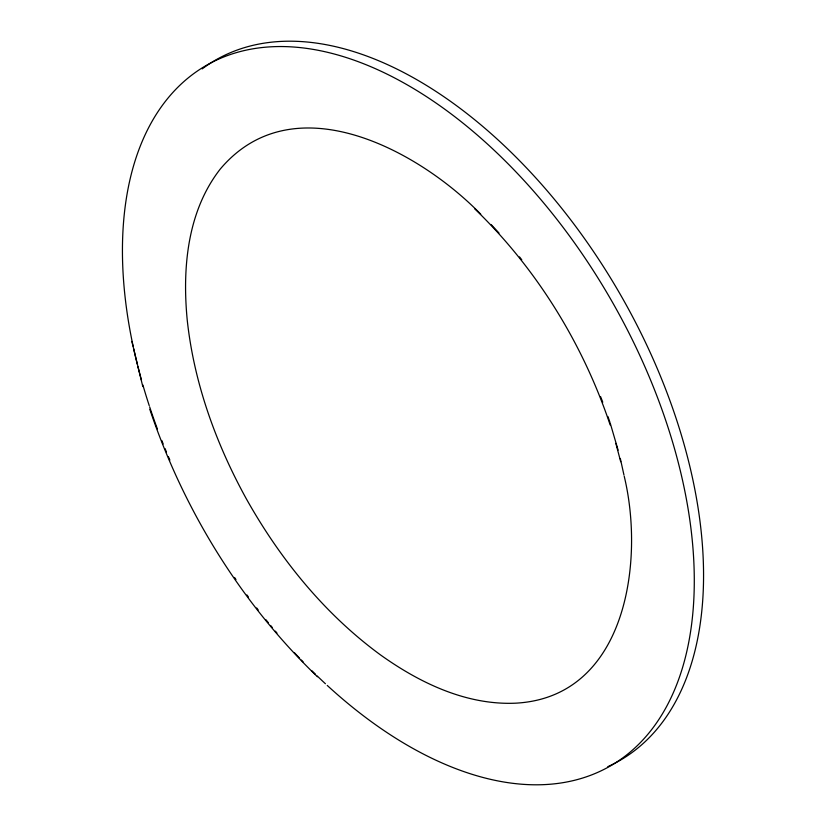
<?xml version="1.0" encoding="UTF-8"?>
<svg xmlns="http://www.w3.org/2000/svg" width="826" height="826" viewBox="0 0 826 826"><rect width="100%" height="100%" fill="white"/><g stroke="black" fill="none" stroke-linecap="round" stroke-linejoin="round"><path stroke-width="1.24" d="M480.742 214.182C418.09 149.867 293.178 82.455 220.191 169.144C187.161 211.528 182.216 268.522 187.254 320.271C194.017 382.83 215.741 443.077 245.9 498.047C279.684 558.5 324.329 613.77 380.435 654.863C419.68 682.916 466.391 705.373 515.734 703.174C626.232 697.134 644.796 561.649 624.229 476.303M474.661 208.771C536.497 268.409 582.846 343.637 610.177 424.977M317.432 676.752C240.944 602.99 183.62 509.931 149.805 409.324M491.264 224.693L498.976 232.994M519.492 256.896L521.753 259.746M600.543 396.563L602.773 402.2M607.895 416.5L610.022 422.53M610.393 423.728L618.106 450.149M615.855 443.386L620.698 461.713M142.795 386.547L131.871 341.437M620.326 458.523L623.971 475.126M133.141 346.27A404.358 233.459 60 0 1 383.501 72.409A404.358 233.459 60 0 1 692.849 612.985A404.358 233.459 60 0 1 327.23 685.425M325.423 683.752A404.358 233.459 60 0 1 317.318 676.081M315.522 674.346A404.358 233.459 60 0 1 311.96 670.836M303.111 661.884A404.358 233.459 60 0 1 301.356 660.057M299.601 658.219A404.358 233.459 60 0 1 294.376 652.654M276.958 633.036A404.358 233.459 60 0 1 275.368 631.157M272.198 627.378A404.358 233.459 60 0 1 270.618 625.468M268.264 622.597A404.358 233.459 60 0 1 265.92 619.707M258.197 609.949A404.358 233.459 60 0 1 256.679 607.967M248.399 596.971A404.358 233.459 60 0 1 246.912 594.947M235.968 579.542A404.358 233.459 60 0 1 234.543 577.467M169.877 460.123A404.358 233.459 60 0 1 168.401 456.664M166.47 452.049A404.358 233.459 60 0 1 165.045 448.59M163.176 443.965A404.358 233.459 60 0 1 161.803 440.495M157.374 428.911A404.358 233.459 60 0 1 149.651 406.888M149.248 405.669A404.358 233.459 60 0 1 142.867 384.947M141.483 380.084A404.358 233.459 60 0 1 137.932 366.744M137.322 364.328A404.358 233.459 60 0 1 133.657 348.665M202.174 68.888A404.358 233.459 60 0 1 618.757 291.764A404.358 233.459 60 0 1 607.843 766.642"/></g></svg>
